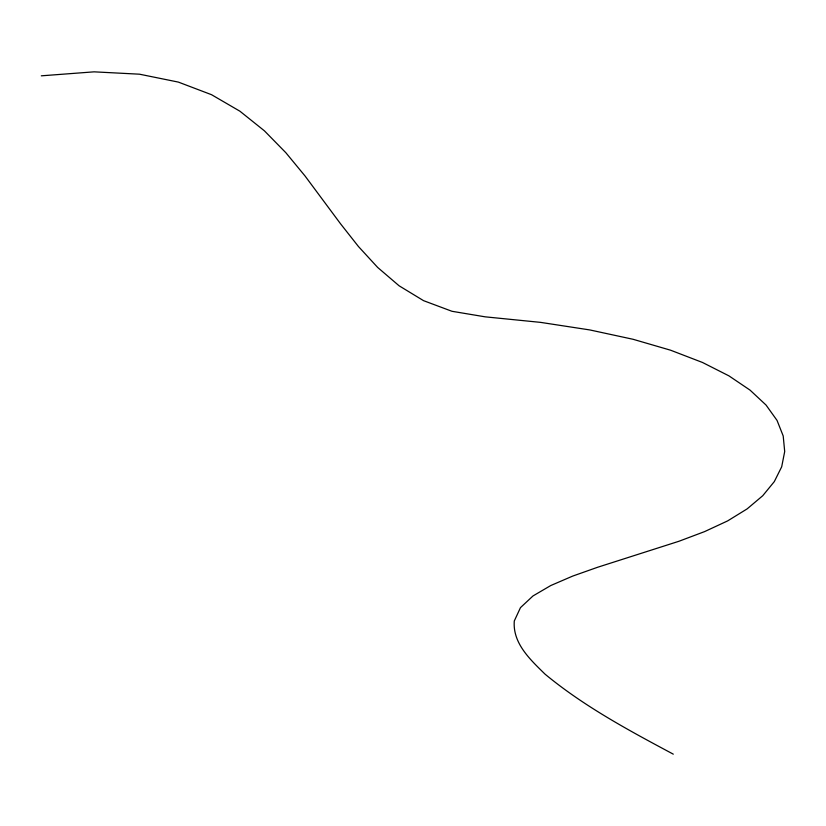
<?xml version="1.0" encoding="UTF-8"?>
<svg xmlns="http://www.w3.org/2000/svg" width="826" height="826" viewBox="0 0 826 826"><rect width="100%" height="100%" fill="white"/><g stroke="black" fill="none" stroke-linecap="round" stroke-linejoin="round"><path stroke-width="1.24" d="M41.3 75.827L94.102 71.841L139.501 74.195L178.354 82.094L211.539 94.701L239.932 111.221L264.403 130.818L285.817 152.676L305.052 176L340.488 223.722L358.422 246.489L377.668 267.448L399.092 285.786L423.562 300.664L451.967 311.288L485.172 316.833L540.503 322.367L589.754 329.925L633.057 339.28L670.578 350.203L702.482 362.469L728.914 375.851L750.049 390.12L766.043 405.05L777.039 420.413L783.203 435.973L784.7 451.523L781.685 466.804L774.303 481.62L762.739 495.724L747.127 508.899L727.634 520.907L704.578 531.614L678.92 541.278L597.528 567.297L572.655 576.104L550.766 585.541L533.007 595.938L520.473 607.637L514.288 620.976C512.523 643.433 530.447 659.767 545.057 674.161C584.054 706.416 628.844 730.411 673.293 754.159"/></g></svg>
